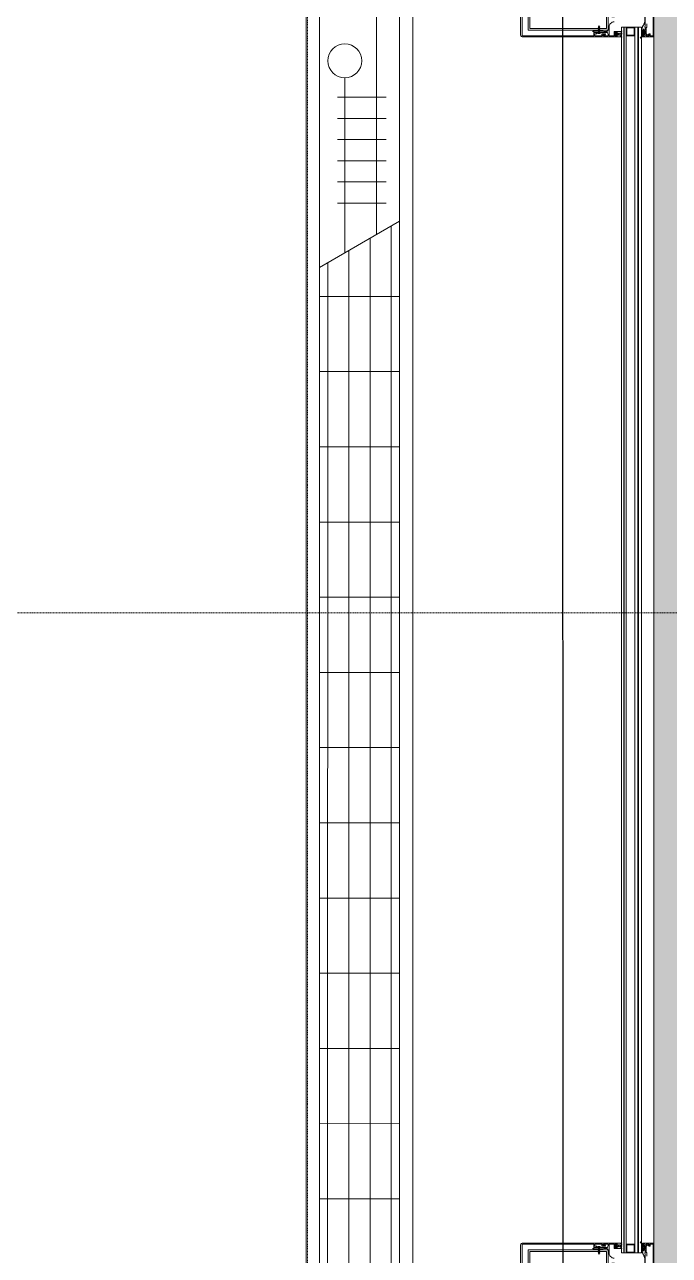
# Model space of a CAD drawing. Extents: x -1439 to 23780, y -1362 to 4476.
# Drawn here: x 4669.4 to 4790.4, y 1551 to 1782 of the extents above; entities that cross this region are included whole.
import ezdxf

# ---------------------------------------------------------------- set-up
doc = ezdxf.new("R2010")
doc.units = 0
doc.header["$MEASUREMENT"] = 0
doc.linetypes.add('Audi$0$DASHDOT2', pattern=[0.5, 0.25, -0.125, 0, -0.125])
doc.layers.get('0').update_dxf_attribs({"color": 9, "lineweight": 9})
for name, color, linetype, lineweight in [('Audi$0$06D', 8, 'Continuous', 9), ('Audi$0$09', 8, 'Continuous', 9), ('Audi$0$10', 8, 'Continuous', 9), ('Audi$0$15', 8, 'Continuous', 9), ('Audi$0$21', 8, 'Continuous', 9), ('Audi$0$24', 8, 'Audi$0$DASHDOT2', 9), ('Audi$0$32', 8, 'Continuous', 9), ('E-KABLO', 7, 'Continuous', 30)]:
    doc.layers.add(name, color=color, linetype=linetype, lineweight=lineweight)

# ---------------------------------------------------------------- blocks, each defined once
blk = doc.blocks.new('Audi$0$p-konvektor_audi')
for p, q in [((250, 89.48), (0, 89.47)), ((250, 89.47), (0, 89.48)), ((16.61, 71.95), (16.6, 86.99)), ((30.73, 71.95), (30.72, 86.99)), ((44.85, 71.95), (44.84, 86.99)), ((58.96, 71.95), (58.96, 86.99)), ((73.08, 71.95), (73.08, 86.99)), ((87.2, 71.95), (87.2, 86.99)), ((101.32, 71.95), (101.32, 86.99)), ((115.44, 71.95), (115.44, 86.99)), ((129.56, 71.95), (129.56, 86.99)), ((143.68, 71.95), (143.68, 86.98)), ((157.8, 71.95), (157.8, 86.98)), ((171.92, 71.94), (171.92, 86.98)), ((186.04, 71.94), (186.04, 86.98)), ((191.48, 71.95), (200.19, 86.99)), ((199.29, 85.44), (2.49, 85.42)), ((203.55, 84.5), (203.55, 75.36)), ((207.52, 84.5), (207.52, 75.36)), ((211.5, 84.5), (211.5, 75.36)), ((215.48, 84.5), (215.48, 75.36)), ((219.45, 84.5), (219.45, 75.36)), ((223.43, 84.5), (223.43, 75.36)), ((196.99, 81.46), (2.49, 81.45)), ((242.21, 82.69), (197.7, 82.69)), ((194.68, 77.48), (2.49, 77.47)), ((227.1, 76.72), (194.25, 76.73)), ((192.38, 73.51), (2.49, 73.49)), ((0, 69.47), (250, 69.47))]:
    blk.add_line(p, q)
for points in [[(250, 89.47), (0, 89.47), (0, 69.47), (250, 69.47)], [(247.51, 86.99), (247.51, 71.95), (2.49, 71.95), (2.49, 86.99)]]:
    blk.add_lwpolyline(points, close=True)
blk.add_circle((230.28, 76.72), 3.18)
blk = doc.blocks.new('*U551')
at = {"layer": 'Audi$0$10'}
h = blk.add_hatch(dxfattribs=at)
h.set_pattern_fill('LINE', color=256, scale=0.666667, angle=585, style=0)
h.set_pattern_definition([(135, (54.08257, -143.59187), (0.058925565, 0.058925565), [])])
edge = h.paths.add_edge_path()
edge.add_arc((-3.72, -23.02), 0.625, 382.6612, 422.8, ccw=False)
edge.add_arc((-3, -22.7), 0.162, 207.04, 269.8973)
edge.add_line((-3, -22.86), (-2.92, -22.86))
edge.add_line((-2.92, -22.86), (-2.91, -22.86))
edge.add_line((-2.91, -22.86), (-2.9, -22.86))
edge.add_line((-2.9, -22.86), (-2.89, -22.86))
edge.add_line((-2.89, -22.86), (-2.89, -22.86))
edge.add_line((-2.89, -22.86), (-2.88, -22.85))
edge.add_line((-2.88, -22.85), (-2.87, -22.85))
edge.add_line((-2.87, -22.85), (-2.87, -22.84))
edge.add_line((-2.87, -22.84), (-2.86, -22.84))
edge.add_line((-2.86, -22.84), (-2.86, -22.83))
edge.add_line((-2.86, -22.83), (-2.86, -22.81))
edge.add_line((-2.86, -22.81), (-2.86, -22.74))
edge.add_line((-2.86, -22.74), (-2.86, -22.73))
edge.add_line((-2.86, -22.73), (-2.86, -22.73))
edge.add_line((-2.86, -22.73), (-2.86, -22.73))
edge.add_line((-2.86, -22.73), (-2.86, -22.73))
edge.add_line((-2.86, -22.73), (-2.85, -22.72))
edge.add_line((-2.85, -22.72), (-2.85, -22.72))
edge.add_line((-2.85, -22.72), (-2.85, -22.72))
edge.add_line((-2.85, -22.72), (-2.84, -22.72))
edge.add_line((-2.84, -22.72), (-2.84, -22.72))
edge.add_line((-2.84, -22.72), (-2.76, -22.72))
edge.add_line((-2.76, -22.72), (-2.76, -22.72))
edge.add_line((-2.76, -22.72), (-2.75, -22.72))
edge.add_line((-2.75, -22.72), (-2.75, -22.72))
edge.add_line((-2.75, -22.72), (-2.75, -22.72))
edge.add_line((-2.75, -22.72), (-2.74, -22.72))
edge.add_line((-2.74, -22.72), (-2.74, -22.73))
edge.add_line((-2.74, -22.73), (-2.74, -22.73))
edge.add_line((-2.74, -22.73), (-2.74, -22.73))
edge.add_line((-2.74, -22.73), (-2.74, -22.74))
edge.add_line((-2.74, -22.74), (-2.74, -22.81))
edge.add_line((-2.74, -22.81), (-2.74, -22.82))
edge.add_line((-2.74, -22.82), (-2.74, -22.83))
edge.add_line((-2.74, -22.83), (-2.73, -22.84))
edge.add_line((-2.73, -22.84), (-2.73, -22.84))
edge.add_line((-2.73, -22.84), (-2.72, -22.85))
edge.add_line((-2.72, -22.85), (-2.72, -22.85))
edge.add_line((-2.72, -22.85), (-2.71, -22.86))
edge.add_line((-2.71, -22.86), (-2.7, -22.86))
edge.add_line((-2.7, -22.86), (-2.69, -22.86))
edge.add_line((-2.69, -22.86), (-2.68, -22.86))
edge.add_line((-2.68, -22.86), (-2.67, -22.86))
edge.add_line((-2.67, -22.86), (-2.67, -22.86))
edge.add_line((-2.67, -22.86), (-2.66, -22.85))
edge.add_line((-2.66, -22.85), (-2.65, -22.85))
edge.add_line((-2.65, -22.85), (-2.65, -22.84))
edge.add_line((-2.65, -22.84), (-2.64, -22.84))
edge.add_line((-2.64, -22.84), (-2.64, -22.83))
edge.add_line((-2.64, -22.83), (-2.64, -22.81))
edge.add_line((-2.64, -22.81), (-2.64, -22.74))
edge.add_line((-2.64, -22.74), (-2.64, -22.73))
edge.add_line((-2.64, -22.73), (-2.64, -22.73))
edge.add_line((-2.64, -22.73), (-2.64, -22.73))
edge.add_line((-2.64, -22.73), (-2.64, -22.73))
edge.add_line((-2.64, -22.73), (-2.63, -22.72))
edge.add_line((-2.63, -22.72), (-2.63, -22.72))
edge.add_line((-2.63, -22.72), (-2.63, -22.72))
edge.add_line((-2.63, -22.72), (-2.62, -22.72))
edge.add_line((-2.62, -22.72), (-2.62, -22.72))
edge.add_line((-2.62, -22.72), (-2.54, -22.72))
edge.add_line((-2.54, -22.72), (-2.54, -22.72))
edge.add_line((-2.54, -22.72), (-2.53, -22.72))
edge.add_line((-2.53, -22.72), (-2.53, -22.72))
edge.add_line((-2.53, -22.72), (-2.53, -22.72))
edge.add_line((-2.53, -22.72), (-2.52, -22.72))
edge.add_line((-2.52, -22.72), (-2.52, -22.73))
edge.add_line((-2.52, -22.73), (-2.52, -22.73))
edge.add_line((-2.52, -22.73), (-2.52, -22.73))
edge.add_line((-2.52, -22.73), (-2.52, -22.74))
edge.add_line((-2.52, -22.74), (-2.52, -22.81))
edge.add_line((-2.52, -22.81), (-2.52, -22.82))
edge.add_line((-2.52, -22.82), (-2.52, -22.83))
edge.add_line((-2.52, -22.83), (-2.51, -22.84))
edge.add_line((-2.51, -22.84), (-2.51, -22.84))
edge.add_line((-2.51, -22.84), (-2.5, -22.85))
edge.add_line((-2.5, -22.85), (-2.5, -22.85))
edge.add_line((-2.5, -22.85), (-2.49, -22.86))
edge.add_line((-2.49, -22.86), (-2.48, -22.86))
edge.add_line((-2.48, -22.86), (-2.47, -22.86))
edge.add_line((-2.47, -22.86), (-2.46, -22.86))
edge.add_line((-2.46, -22.86), (-2.45, -22.86))
edge.add_line((-2.45, -22.86), (-2.45, -22.86))
edge.add_line((-2.45, -22.86), (-2.44, -22.85))
edge.add_line((-2.44, -22.85), (-2.43, -22.85))
edge.add_line((-2.43, -22.85), (-2.43, -22.84))
edge.add_line((-2.43, -22.84), (-2.42, -22.84))
edge.add_line((-2.42, -22.84), (-2.42, -22.83))
edge.add_line((-2.42, -22.83), (-2.42, -22.81))
edge.add_line((-2.42, -22.81), (-2.42, -22.74))
edge.add_line((-2.42, -22.74), (-2.42, -22.73))
edge.add_line((-2.42, -22.73), (-2.42, -22.73))
edge.add_line((-2.42, -22.73), (-2.42, -22.73))
edge.add_line((-2.42, -22.73), (-2.42, -22.73))
edge.add_line((-2.42, -22.73), (-2.41, -22.72))
edge.add_line((-2.41, -22.72), (-2.41, -22.72))
edge.add_line((-2.41, -22.72), (-2.41, -22.72))
edge.add_line((-2.41, -22.72), (-2.4, -22.72))
edge.add_line((-2.4, -22.72), (-2.4, -22.72))
edge.add_line((-2.4, -22.72), (-2.32, -22.72))
edge.add_line((-2.32, -22.72), (-2.32, -22.72))
edge.add_line((-2.32, -22.72), (-2.31, -22.72))
edge.add_line((-2.31, -22.72), (-2.31, -22.72))
edge.add_line((-2.31, -22.72), (-2.31, -22.72))
edge.add_line((-2.31, -22.72), (-2.3, -22.72))
edge.add_line((-2.3, -22.72), (-2.3, -22.73))
edge.add_line((-2.3, -22.73), (-2.3, -22.73))
edge.add_line((-2.3, -22.73), (-2.3, -22.73))
edge.add_line((-2.3, -22.73), (-2.3, -22.74))
edge.add_line((-2.3, -22.74), (-2.3, -22.81))
edge.add_line((-2.3, -22.81), (-2.3, -22.82))
edge.add_line((-2.3, -22.82), (-2.3, -22.83))
edge.add_line((-2.3, -22.83), (-2.29, -22.84))
edge.add_line((-2.29, -22.84), (-2.29, -22.84))
edge.add_line((-2.29, -22.84), (-2.28, -22.85))
edge.add_line((-2.28, -22.85), (-2.28, -22.85))
edge.add_line((-2.28, -22.85), (-2.27, -22.86))
edge.add_line((-2.27, -22.86), (-2.26, -22.86))
edge.add_line((-2.26, -22.86), (-2.25, -22.86))
edge.add_line((-2.25, -22.86), (-2.24, -22.86))
edge.add_line((-2.24, -22.86), (-2.23, -22.86))
edge.add_line((-2.23, -22.86), (-2.23, -22.86))
edge.add_line((-2.23, -22.86), (-2.22, -22.85))
edge.add_line((-2.22, -22.85), (-2.21, -22.85))
edge.add_line((-2.21, -22.85), (-2.21, -22.84))
edge.add_line((-2.21, -22.84), (-2.2, -22.84))
edge.add_line((-2.2, -22.84), (-2.2, -22.83))
edge.add_line((-2.2, -22.83), (-2.2, -22.81))
edge.add_line((-2.2, -22.81), (-2.2, -22.74))
edge.add_line((-2.2, -22.74), (-2.2, -22.73))
edge.add_line((-2.2, -22.73), (-2.2, -22.73))
edge.add_line((-2.2, -22.73), (-2.2, -22.73))
edge.add_line((-2.2, -22.73), (-2.2, -22.73))
edge.add_line((-2.2, -22.73), (-2.19, -22.72))
edge.add_line((-2.19, -22.72), (-2.19, -22.72))
edge.add_line((-2.19, -22.72), (-2.19, -22.72))
edge.add_line((-2.19, -22.72), (-2.18, -22.72))
edge.add_line((-2.18, -22.72), (-2.18, -22.72))
edge.add_line((-2.18, -22.72), (-2.1, -22.72))
edge.add_line((-2.1, -22.72), (-2.1, -22.72))
edge.add_line((-2.1, -22.72), (-2.09, -22.72))
edge.add_line((-2.09, -22.72), (-2.09, -22.72))
edge.add_line((-2.09, -22.72), (-2.09, -22.72))
edge.add_line((-2.09, -22.72), (-2.08, -22.72))
edge.add_line((-2.08, -22.72), (-2.08, -22.73))
edge.add_line((-2.08, -22.73), (-2.08, -22.73))
edge.add_line((-2.08, -22.73), (-2.08, -22.73))
edge.add_line((-2.08, -22.73), (-2.08, -22.74))
edge.add_line((-2.08, -22.74), (-2.08, -22.99))
edge.add_arc((-2.11, -22.99), 0.03, 270, 360, ccw=False)
edge.add_line((-2.11, -23.02), (-2.29, -23.02))
edge.add_line((-2.29, -23.02), (-2.29, -23.19))
edge.add_line((-2.29, -23.19), (-2.22, -23.21))
edge.add_arc((-2.23, -23.26), 0.05, 327.9606, 435.4015, ccw=False)
edge.add_arc((-2.27, -23.23), 0.1, 296.3878, 327.9606, ccw=False)
edge.add_arc((-2.52, -22.73), 0.663, 243.6122, 296.3878, ccw=False)
edge.add_arc((-2.77, -23.23), 0.1, 212.0394, 243.6122, ccw=False)
edge.add_arc((-2.82, -23.26), 0.05, 104.5985, 212.0394, ccw=False)
edge.add_line((-2.83, -23.21), (-2.75, -23.19))
edge.add_line((-2.75, -23.19), (-2.75, -23.02))
edge.add_line((-2.75, -23.02), (-3.17, -23.02))
edge.add_arc((-3.17, -22.97), 0.05, 193.1598, 270, ccw=False)
edge.add_arc((-3.97, -23.12), 0.763, 370.8798, 411.3382)
edge.add_arc((-3.45, -22.51), 0.0486, 74.5683, 206.9707, ccw=False)
edge = h.paths.add_edge_path(flags=16)
edge.add_arc((-2.62, -23.22), 0.03, 180, 259.176, ccw=False)
edge.add_line((-2.65, -23.22), (-2.65, -23.05))
edge.add_arc((-2.62, -23.05), 0.03, 90, 180, ccw=False)
edge.add_line((-2.62, -23.02), (-2.42, -23.02))
edge.add_arc((-2.42, -23.05), 0.03, 360, 450, ccw=False)
edge.add_line((-2.39, -23.05), (-2.39, -23.22))
edge.add_arc((-2.42, -23.22), 0.03, 280.824, 360, ccw=False)
edge.add_arc((-2.52, -22.69), 0.562, 259.176, 280.824, ccw=False)
h = blk.add_hatch(dxfattribs=at)
h.set_pattern_fill('LINE', color=256, scale=0.666667, angle=585, style=0)
h.set_pattern_definition([(45, (-54.08257, -143.59187), (-0.058925565, 0.058925565), [])])
edge = h.paths.add_edge_path()
edge.add_arc((3.72, -23.02), 0.625, 117.2, 157.3388)
edge.add_arc((3, -22.7), 0.162, 270.1027, 332.96, ccw=False)
edge.add_line((3, -22.86), (2.92, -22.86))
edge.add_line((2.92, -22.86), (2.91, -22.86))
edge.add_line((2.91, -22.86), (2.9, -22.86))
edge.add_line((2.9, -22.86), (2.89, -22.86))
edge.add_line((2.89, -22.86), (2.89, -22.86))
edge.add_line((2.89, -22.86), (2.88, -22.85))
edge.add_line((2.88, -22.85), (2.87, -22.85))
edge.add_line((2.87, -22.85), (2.87, -22.84))
edge.add_line((2.87, -22.84), (2.86, -22.84))
edge.add_line((2.86, -22.84), (2.86, -22.83))
edge.add_line((2.86, -22.83), (2.86, -22.81))
edge.add_line((2.86, -22.81), (2.86, -22.74))
edge.add_line((2.86, -22.74), (2.86, -22.73))
edge.add_line((2.86, -22.73), (2.86, -22.73))
edge.add_line((2.86, -22.73), (2.86, -22.73))
edge.add_line((2.86, -22.73), (2.86, -22.73))
edge.add_line((2.86, -22.73), (2.85, -22.72))
edge.add_line((2.85, -22.72), (2.85, -22.72))
edge.add_line((2.85, -22.72), (2.85, -22.72))
edge.add_line((2.85, -22.72), (2.84, -22.72))
edge.add_line((2.84, -22.72), (2.84, -22.72))
edge.add_line((2.84, -22.72), (2.76, -22.72))
edge.add_line((2.76, -22.72), (2.76, -22.72))
edge.add_line((2.76, -22.72), (2.75, -22.72))
edge.add_line((2.75, -22.72), (2.75, -22.72))
edge.add_line((2.75, -22.72), (2.75, -22.72))
edge.add_line((2.75, -22.72), (2.74, -22.72))
edge.add_line((2.74, -22.72), (2.74, -22.73))
edge.add_line((2.74, -22.73), (2.74, -22.73))
edge.add_line((2.74, -22.73), (2.74, -22.73))
edge.add_line((2.74, -22.73), (2.74, -22.74))
edge.add_line((2.74, -22.74), (2.74, -22.81))
edge.add_line((2.74, -22.81), (2.74, -22.82))
edge.add_line((2.74, -22.82), (2.74, -22.83))
edge.add_line((2.74, -22.83), (2.73, -22.84))
edge.add_line((2.73, -22.84), (2.73, -22.84))
edge.add_line((2.73, -22.84), (2.72, -22.85))
edge.add_line((2.72, -22.85), (2.72, -22.85))
edge.add_line((2.72, -22.85), (2.71, -22.86))
edge.add_line((2.71, -22.86), (2.7, -22.86))
edge.add_line((2.7, -22.86), (2.69, -22.86))
edge.add_line((2.69, -22.86), (2.68, -22.86))
edge.add_line((2.68, -22.86), (2.67, -22.86))
edge.add_line((2.67, -22.86), (2.67, -22.86))
edge.add_line((2.67, -22.86), (2.66, -22.85))
edge.add_line((2.66, -22.85), (2.65, -22.85))
edge.add_line((2.65, -22.85), (2.65, -22.84))
edge.add_line((2.65, -22.84), (2.64, -22.84))
edge.add_line((2.64, -22.84), (2.64, -22.83))
edge.add_line((2.64, -22.83), (2.64, -22.81))
edge.add_line((2.64, -22.81), (2.64, -22.74))
edge.add_line((2.64, -22.74), (2.64, -22.73))
edge.add_line((2.64, -22.73), (2.64, -22.73))
edge.add_line((2.64, -22.73), (2.64, -22.73))
edge.add_line((2.64, -22.73), (2.64, -22.73))
edge.add_line((2.64, -22.73), (2.63, -22.72))
edge.add_line((2.63, -22.72), (2.63, -22.72))
edge.add_line((2.63, -22.72), (2.63, -22.72))
edge.add_line((2.63, -22.72), (2.62, -22.72))
edge.add_line((2.62, -22.72), (2.62, -22.72))
edge.add_line((2.62, -22.72), (2.54, -22.72))
edge.add_line((2.54, -22.72), (2.54, -22.72))
edge.add_line((2.54, -22.72), (2.53, -22.72))
edge.add_line((2.53, -22.72), (2.53, -22.72))
edge.add_line((2.53, -22.72), (2.53, -22.72))
edge.add_line((2.53, -22.72), (2.52, -22.72))
edge.add_line((2.52, -22.72), (2.52, -22.73))
edge.add_line((2.52, -22.73), (2.52, -22.73))
edge.add_line((2.52, -22.73), (2.52, -22.73))
edge.add_line((2.52, -22.73), (2.52, -22.74))
edge.add_line((2.52, -22.74), (2.52, -22.81))
edge.add_line((2.52, -22.81), (2.52, -22.82))
edge.add_line((2.52, -22.82), (2.52, -22.83))
edge.add_line((2.52, -22.83), (2.51, -22.84))
edge.add_line((2.51, -22.84), (2.51, -22.84))
edge.add_line((2.51, -22.84), (2.5, -22.85))
edge.add_line((2.5, -22.85), (2.5, -22.85))
edge.add_line((2.5, -22.85), (2.49, -22.86))
edge.add_line((2.49, -22.86), (2.48, -22.86))
edge.add_line((2.48, -22.86), (2.47, -22.86))
edge.add_line((2.47, -22.86), (2.46, -22.86))
edge.add_line((2.46, -22.86), (2.45, -22.86))
edge.add_line((2.45, -22.86), (2.45, -22.86))
edge.add_line((2.45, -22.86), (2.44, -22.85))
edge.add_line((2.44, -22.85), (2.43, -22.85))
edge.add_line((2.43, -22.85), (2.43, -22.84))
edge.add_line((2.43, -22.84), (2.42, -22.84))
edge.add_line((2.42, -22.84), (2.42, -22.83))
edge.add_line((2.42, -22.83), (2.42, -22.81))
edge.add_line((2.42, -22.81), (2.42, -22.74))
edge.add_line((2.42, -22.74), (2.42, -22.73))
edge.add_line((2.42, -22.73), (2.42, -22.73))
edge.add_line((2.42, -22.73), (2.42, -22.73))
edge.add_line((2.42, -22.73), (2.42, -22.73))
edge.add_line((2.42, -22.73), (2.41, -22.72))
edge.add_line((2.41, -22.72), (2.41, -22.72))
edge.add_line((2.41, -22.72), (2.41, -22.72))
edge.add_line((2.41, -22.72), (2.4, -22.72))
edge.add_line((2.4, -22.72), (2.4, -22.72))
edge.add_line((2.4, -22.72), (2.32, -22.72))
edge.add_line((2.32, -22.72), (2.32, -22.72))
edge.add_line((2.32, -22.72), (2.31, -22.72))
edge.add_line((2.31, -22.72), (2.31, -22.72))
edge.add_line((2.31, -22.72), (2.31, -22.72))
edge.add_line((2.31, -22.72), (2.3, -22.72))
edge.add_line((2.3, -22.72), (2.3, -22.73))
edge.add_line((2.3, -22.73), (2.3, -22.73))
edge.add_line((2.3, -22.73), (2.3, -22.73))
edge.add_line((2.3, -22.73), (2.3, -22.74))
edge.add_line((2.3, -22.74), (2.3, -22.81))
edge.add_line((2.3, -22.81), (2.3, -22.82))
edge.add_line((2.3, -22.82), (2.3, -22.83))
edge.add_line((2.3, -22.83), (2.29, -22.84))
edge.add_line((2.29, -22.84), (2.29, -22.84))
edge.add_line((2.29, -22.84), (2.28, -22.85))
edge.add_line((2.28, -22.85), (2.28, -22.85))
edge.add_line((2.28, -22.85), (2.27, -22.86))
edge.add_line((2.27, -22.86), (2.26, -22.86))
edge.add_line((2.26, -22.86), (2.25, -22.86))
edge.add_line((2.25, -22.86), (2.24, -22.86))
edge.add_line((2.24, -22.86), (2.23, -22.86))
edge.add_line((2.23, -22.86), (2.23, -22.86))
edge.add_line((2.23, -22.86), (2.22, -22.85))
edge.add_line((2.22, -22.85), (2.21, -22.85))
edge.add_line((2.21, -22.85), (2.21, -22.84))
edge.add_line((2.21, -22.84), (2.2, -22.84))
edge.add_line((2.2, -22.84), (2.2, -22.83))
edge.add_line((2.2, -22.83), (2.2, -22.81))
edge.add_line((2.2, -22.81), (2.2, -22.74))
edge.add_line((2.2, -22.74), (2.2, -22.73))
edge.add_line((2.2, -22.73), (2.2, -22.73))
edge.add_line((2.2, -22.73), (2.2, -22.73))
edge.add_line((2.2, -22.73), (2.2, -22.73))
edge.add_line((2.2, -22.73), (2.19, -22.72))
edge.add_line((2.19, -22.72), (2.19, -22.72))
edge.add_line((2.19, -22.72), (2.19, -22.72))
edge.add_line((2.19, -22.72), (2.18, -22.72))
edge.add_line((2.18, -22.72), (2.18, -22.72))
edge.add_line((2.18, -22.72), (2.1, -22.72))
edge.add_line((2.1, -22.72), (2.1, -22.72))
edge.add_line((2.1, -22.72), (2.09, -22.72))
edge.add_line((2.09, -22.72), (2.09, -22.72))
edge.add_line((2.09, -22.72), (2.09, -22.72))
edge.add_line((2.09, -22.72), (2.08, -22.72))
edge.add_line((2.08, -22.72), (2.08, -22.73))
edge.add_line((2.08, -22.73), (2.08, -22.73))
edge.add_line((2.08, -22.73), (2.08, -22.73))
edge.add_line((2.08, -22.73), (2.08, -22.74))
edge.add_line((2.08, -22.74), (2.08, -22.99))
edge.add_arc((2.11, -22.99), 0.03, 180, 270)
edge.add_line((2.11, -23.02), (2.29, -23.02))
edge.add_line((2.29, -23.02), (2.29, -23.19))
edge.add_line((2.29, -23.19), (2.22, -23.21))
edge.add_arc((2.23, -23.26), 0.05, 104.5985, 212.0394)
edge.add_arc((2.27, -23.23), 0.1, 212.0394, 243.6122)
edge.add_arc((2.52, -22.73), 0.662, 243.6122, 296.3878)
edge.add_arc((2.77, -23.23), 0.1, 296.3878, 327.9606)
edge.add_arc((2.82, -23.26), 0.05, 327.9606, 435.4015)
edge.add_line((2.83, -23.21), (2.75, -23.19))
edge.add_line((2.75, -23.19), (2.75, -23.02))
edge.add_line((2.75, -23.02), (3.17, -23.02))
edge.add_arc((3.17, -22.97), 0.05, 270, 346.8402)
edge.add_arc((3.97, -23.12), 0.763, 128.6618, 169.1202, ccw=False)
edge.add_arc((3.45, -22.51), 0.0486, 333.0293, 465.4317)
edge = h.paths.add_edge_path(flags=16)
edge.add_arc((2.62, -23.22), 0.03, 280.824, 360)
edge.add_line((2.65, -23.22), (2.65, -23.05))
edge.add_arc((2.62, -23.05), 0.03, 360, 450)
edge.add_line((2.62, -23.02), (2.42, -23.02))
edge.add_arc((2.42, -23.05), 0.03, 90, 180)
edge.add_line((2.39, -23.05), (2.39, -23.22))
edge.add_arc((2.42, -23.22), 0.03, 180, 259.176)
edge.add_arc((2.52, -22.69), 0.562, 259.176, 280.824)
for p, q in [((-2.56, -14.43), (-2.45, -14.43)), ((-2.56, -14.98), (-2.45, -14.98)), ((-2.45, -14.98), (-2.45, -14.43)), ((-2.4, -14.85), (-2.45, -14.56)), ((-2.44, -14.56), (-2.45, -14.56)), ((-2.45, -14.69), (-2.42, -14.82)), ((-2.42, -14.82), (-2.45, -14.82)), ((-2.44, -14.56), (-2.39, -14.85)), ((-2.42, -14.59), (-2.44, -14.56)), ((-2.37, -14.59), (-2.42, -14.59)), ((-2.37, -14.82), (-2.42, -14.59)), ((-2.42, -14.82), (-2.4, -14.85)), ((-2.42, -14.82), (-2.4, -14.85)), ((-2.4, -14.85), (-2.39, -14.85)), ((-2.39, -14.85), (-2.37, -14.82)), ((-2.35, -14.56), (-2.37, -14.59)), ((-2.37, -14.59), (-2.33, -14.82)), ((-2.33, -14.82), (-2.37, -14.82)), ((-2.33, -14.59), (-2.35, -14.56)), ((-2.35, -14.56), (-2.35, -14.56)), ((-2.31, -14.85), (-2.35, -14.56)), ((-2.35, -14.56), (-2.3, -14.85)), ((-2.28, -14.59), (-2.33, -14.59)), ((-2.28, -14.82), (-2.33, -14.59)), ((-2.33, -14.82), (-2.31, -14.85)), ((-2.33, -14.82), (-2.31, -14.85)), ((-2.31, -14.85), (-2.3, -14.85)), ((-2.3, -14.85), (-2.28, -14.82)), ((-2.26, -14.56), (-2.28, -14.59)), ((-2.28, -14.59), (-2.23, -14.82)), ((-2.28, -14.82), (-2.23, -14.82)), ((-2.25, -14.56), (-2.26, -14.56)), ((-2.21, -14.85), (-2.26, -14.56)), ((-2.23, -14.59), (-2.25, -14.56)), ((-2.25, -14.56), (-2.2, -14.85)), ((-2.18, -14.82), (-2.23, -14.59)), ((-2.18, -14.59), (-2.23, -14.59)), ((-2.23, -14.82), (-2.21, -14.85)), ((-2.23, -14.82), (-2.21, -14.85)), ((-2.04, -14.82), (-2.23, -14.82)), ((-2.21, -14.85), (-2.2, -14.85)), ((-2.2, -14.85), (-2.18, -14.82)), ((-2.16, -14.56), (-2.18, -14.59)), ((-2.18, -14.59), (-1.99, -14.59)), ((-2.18, -14.59), (-2.13, -14.82)), ((-2.18, -14.82), (-2.13, -14.82)), ((-2.18, -14.82), (-2.13, -14.82)), ((-2.15, -14.56), (-2.16, -14.56)), ((-2.11, -14.85), (-2.16, -14.56)), ((-2.13, -14.59), (-2.15, -14.56)), ((-2.15, -14.56), (-2.11, -14.85)), ((-2.09, -14.82), (-2.13, -14.59)), ((-2.09, -14.59), (-2.13, -14.59)), ((-2.13, -14.82), (-2.11, -14.85)), ((-2.13, -14.82), (-2.11, -14.85)), ((-2.11, -14.85), (-2.09, -14.82)), ((-2.11, -14.85), (-2.11, -14.85)), ((-2.07, -14.56), (-2.09, -14.59)), ((-2.09, -14.59), (-2.04, -14.82)), ((-2.09, -14.82), (-2.04, -14.82)), ((-2.09, -14.82), (-2.04, -14.82)), ((-2.06, -14.56), (-2.07, -14.56)), ((-2.02, -14.85), (-2.07, -14.56)), ((-2.04, -14.59), (-2.06, -14.56)), ((-2.06, -14.56), (-2.01, -14.85)), ((-1.99, -14.82), (-2.04, -14.59)), ((-2.04, -14.82), (-2.02, -14.85)), ((-2.04, -14.82), (-2.02, -14.85)), ((-2.02, -14.85), (-2.01, -14.85)), ((-2.01, -14.85), (-1.99, -14.82)), ((-1.97, -14.56), (-1.99, -14.59)), ((-1.99, -14.59), (-1.94, -14.82)), ((-1.99, -14.82), (-1.94, -14.82)), ((-1.99, -14.82), (-1.94, -14.82)), ((-1.97, -14.56), (-1.96, -14.56)), ((-1.92, -14.85), (-1.97, -14.56)), ((-1.94, -14.59), (-1.96, -14.56)), ((-1.96, -14.56), (-1.91, -14.85)), ((-1.89, -14.59), (-1.94, -14.59)), ((-1.89, -14.82), (-1.94, -14.59)), ((-1.94, -14.82), (-1.92, -14.85)), ((-1.94, -14.82), (-1.92, -14.85)), ((-1.92, -14.85), (-1.91, -14.85)), ((-1.91, -14.85), (-1.89, -14.82)), ((-1.87, -14.56), (-1.89, -14.59)), ((-1.89, -14.59), (-1.84, -14.82)), ((-1.89, -14.82), (-1.84, -14.82)), ((-1.82, -14.85), (-1.87, -14.56)), ((-1.86, -14.56), (-1.87, -14.56)), ((-1.86, -14.56), (-1.82, -14.85)), ((-1.84, -14.59), (-1.86, -14.56)), ((-1.8, -14.82), (-1.84, -14.59)), ((-1.8, -14.59), (-1.84, -14.59)), ((-1.84, -14.82), (-1.82, -14.85)), ((-1.84, -14.82), (-1.82, -14.85)), ((-1.82, -14.85), (-1.8, -14.82)), ((-1.82, -14.85), (-1.82, -14.85)), ((-1.78, -14.56), (-1.8, -14.59)), ((-1.8, -14.59), (-1.75, -14.82)), ((-1.75, -14.82), (-1.8, -14.82)), ((-1.78, -14.56), (-1.77, -14.56)), ((-1.73, -14.85), (-1.78, -14.56)), ((-1.75, -14.59), (-1.77, -14.56)), ((-1.77, -14.56), (-1.72, -14.85)), ((-1.75, -14.59), (-1.7, -14.59)), ((-1.7, -14.82), (-1.75, -14.59)), ((-1.75, -14.82), (-1.73, -14.85)), ((-1.75, -14.82), (-1.73, -14.85)), ((-1.73, -14.85), (-1.72, -14.85)), ((-1.72, -14.85), (-1.7, -14.82)), ((-1.68, -14.56), (-1.7, -14.59)), ((-1.7, -14.59), (-1.65, -14.82)), ((-1.7, -14.82), (-1.65, -14.82)), ((-1.63, -14.85), (-1.68, -14.56)), ((-1.68, -14.56), (-1.67, -14.56)), ((-1.67, -14.56), (-1.62, -14.85)), ((-1.65, -14.59), (-1.67, -14.56)), ((-1.6, -14.82), (-1.65, -14.59)), ((-1.6, -14.59), (-1.65, -14.59)), ((-1.65, -14.82), (-1.63, -14.85)), ((-1.65, -14.82), (-1.63, -14.85)), ((-1.63, -14.85), (-1.62, -14.85)), ((-1.62, -14.85), (-1.6, -14.82)), ((-1.58, -14.56), (-1.6, -14.59)), ((-1.6, -14.59), (-1.55, -14.82)), ((-1.6, -14.82), (-1.55, -14.82)), ((-1.53, -14.85), (-1.58, -14.56)), ((-1.58, -14.56), (-1.57, -14.56)), ((-1.57, -14.56), (-1.53, -14.85)), ((-1.55, -14.59), (-1.57, -14.56)), ((-1.51, -14.82), (-1.55, -14.59)), ((-1.51, -14.59), (-1.55, -14.59)), ((-1.55, -14.82), (-1.53, -14.85)), ((-1.55, -14.82), (-1.53, -14.85)), ((-1.53, -14.85), (-1.51, -14.82)), ((-1.53, -14.85), (-1.53, -14.85)), ((-1.49, -14.56), (-1.51, -14.59)), ((-1.51, -14.82), (-1.46, -14.82)), ((-1.44, -14.85), (-1.49, -14.56)), ((-1.48, -14.56), (-1.49, -14.56)), ((-1.48, -14.56), (-1.43, -14.85)), ((-1.46, -14.59), (-1.48, -14.56)), ((-1.41, -14.82), (-1.46, -14.59)), ((-1.44, -14.59), (-1.46, -14.59)), ((-1.46, -14.82), (-1.44, -14.85)), ((-1.4, -14.61), (-1.44, -14.59)), ((-1.44, -14.85), (-1.43, -14.85)), ((-1.43, -14.85), (-1.41, -14.82)), ((-1.41, -14.81), (-1.18, -14.72)), ((-1.41, -14.82), (-1.41, -14.81)), ((-1.39, -14.59), (-1.4, -14.61)), ((-1.4, -14.61), (-1.31, -14.77)), ((-1.37, -14.66), (-1.39, -14.59)), ((-1.38, -14.59), (-1.39, -14.59)), ((-1.36, -14.62), (-1.38, -14.59)), ((-1.38, -14.59), (-1.36, -14.68)), ((-1.36, -14.68), (-1.37, -14.66)), ((-1.31, -14.77), (-1.36, -14.62)), ((-1.18, -14.7), (-1.36, -14.62)), ((-1.17, -14.71), (-1.18, -14.7)), ((-1.18, -14.72), (-1.17, -14.71)), ((1.17, -14.71), (1.18, -14.7)), ((1.18, -14.72), (1.17, -14.71)), ((1.18, -14.7), (1.36, -14.62)), ((1.41, -14.81), (1.18, -14.72)), ((1.4, -14.61), (1.31, -14.77)), ((1.31, -14.77), (1.36, -14.62)), ((1.36, -14.62), (1.38, -14.59)), ((1.38, -14.59), (1.36, -14.68)), ((1.36, -14.68), (1.37, -14.66)), ((1.37, -14.66), (1.39, -14.59)), ((1.38, -14.59), (1.39, -14.59)), ((1.39, -14.59), (1.4, -14.61)), ((1.4, -14.61), (1.44, -14.59)), ((1.41, -14.82), (1.46, -14.59)), ((1.41, -14.82), (1.41, -14.81)), ((1.43, -14.85), (1.41, -14.82)), ((1.48, -14.56), (1.43, -14.85)), ((1.44, -14.85), (1.43, -14.85)), ((1.44, -14.85), (1.49, -14.56)), ((1.44, -14.59), (1.46, -14.59)), ((1.46, -14.82), (1.44, -14.85)), ((1.46, -14.59), (1.48, -14.56)), ((1.51, -14.82), (1.46, -14.82)), ((1.48, -14.56), (1.49, -14.56)), ((1.49, -14.56), (1.51, -14.59)), ((1.51, -14.82), (1.55, -14.59)), ((1.51, -14.59), (1.55, -14.59)), ((1.53, -14.85), (1.51, -14.82)), ((1.53, -14.85), (1.58, -14.56)), ((1.57, -14.56), (1.53, -14.85)), ((1.55, -14.82), (1.53, -14.85)), ((1.55, -14.82), (1.53, -14.85)), ((1.53, -14.85), (1.53, -14.85)), ((1.55, -14.59), (1.57, -14.56)), ((1.6, -14.59), (1.55, -14.82)), ((1.6, -14.82), (1.55, -14.82)), ((1.58, -14.56), (1.57, -14.56)), ((1.58, -14.56), (1.6, -14.59)), ((1.6, -14.82), (1.65, -14.59)), ((1.6, -14.59), (1.65, -14.59)), ((1.62, -14.85), (1.6, -14.82)), ((1.67, -14.56), (1.62, -14.85)), ((1.63, -14.85), (1.62, -14.85)), ((1.63, -14.85), (1.68, -14.56)), ((1.65, -14.82), (1.63, -14.85)), ((1.65, -14.82), (1.63, -14.85)), ((1.65, -14.59), (1.67, -14.56)), ((1.7, -14.59), (1.65, -14.82)), ((1.7, -14.82), (1.65, -14.82)), ((1.68, -14.56), (1.67, -14.56)), ((1.68, -14.56), (1.7, -14.59)), ((1.75, -14.59), (1.7, -14.59)), ((1.7, -14.82), (1.75, -14.59)), ((1.72, -14.85), (1.7, -14.82)), ((1.77, -14.56), (1.72, -14.85)), ((1.73, -14.85), (1.72, -14.85)), ((1.73, -14.85), (1.78, -14.56)), ((1.75, -14.82), (1.73, -14.85)), ((1.75, -14.82), (1.73, -14.85)), ((1.75, -14.59), (1.77, -14.56)), ((1.8, -14.59), (1.75, -14.82)), ((1.75, -14.82), (1.8, -14.82)), ((1.78, -14.56), (1.77, -14.56)), ((1.78, -14.56), (1.8, -14.59)), ((1.8, -14.82), (1.84, -14.59)), ((1.8, -14.59), (1.84, -14.59)), ((1.82, -14.85), (1.8, -14.82)), ((1.82, -14.85), (1.87, -14.56)), ((1.86, -14.56), (1.82, -14.85)), ((1.84, -14.82), (1.82, -14.85)), ((1.84, -14.82), (1.82, -14.85)), ((1.82, -14.85), (1.82, -14.85)), ((1.84, -14.59), (1.86, -14.56)), ((1.89, -14.59), (1.84, -14.82)), ((1.89, -14.82), (1.84, -14.82)), ((1.86, -14.56), (1.87, -14.56)), ((1.87, -14.56), (1.89, -14.59)), ((1.89, -14.59), (1.94, -14.59)), ((1.89, -14.82), (1.94, -14.59)), ((1.91, -14.85), (1.89, -14.82)), ((1.96, -14.56), (1.91, -14.85)), ((1.92, -14.85), (1.91, -14.85)), ((1.92, -14.85), (1.97, -14.56)), ((1.94, -14.82), (1.92, -14.85)), ((1.94, -14.82), (1.92, -14.85)), ((1.94, -14.59), (1.96, -14.56)), ((1.99, -14.59), (1.94, -14.82)), ((1.99, -14.82), (1.94, -14.82)), ((1.99, -14.82), (1.94, -14.82)), ((1.97, -14.56), (1.96, -14.56)), ((1.97, -14.56), (1.99, -14.59)), ((2.18, -14.59), (1.99, -14.59)), ((1.99, -14.82), (2.04, -14.59)), ((2.01, -14.85), (1.99, -14.82)), ((2.06, -14.56), (2.01, -14.85)), ((2.02, -14.85), (2.01, -14.85)), ((2.02, -14.85), (2.07, -14.56)), ((2.04, -14.82), (2.02, -14.85)), ((2.04, -14.82), (2.02, -14.85)), ((2.04, -14.59), (2.06, -14.56)), ((2.09, -14.59), (2.04, -14.82)), ((2.04, -14.82), (2.23, -14.82)), ((2.09, -14.82), (2.04, -14.82)), ((2.09, -14.82), (2.04, -14.82)), ((2.06, -14.56), (2.07, -14.56)), ((2.07, -14.56), (2.09, -14.59)), ((2.09, -14.82), (2.13, -14.59)), ((2.09, -14.59), (2.13, -14.59)), ((2.11, -14.85), (2.09, -14.82)), ((2.15, -14.56), (2.11, -14.85)), ((2.11, -14.85), (2.16, -14.56)), ((2.13, -14.82), (2.11, -14.85)), ((2.13, -14.82), (2.11, -14.85)), ((2.11, -14.85), (2.11, -14.85)), ((2.13, -14.59), (2.15, -14.56)), ((2.18, -14.59), (2.13, -14.82)), ((2.18, -14.82), (2.13, -14.82)), ((2.18, -14.82), (2.13, -14.82)), ((2.15, -14.56), (2.16, -14.56)), ((2.16, -14.56), (2.18, -14.59)), ((2.18, -14.82), (2.23, -14.59)), ((2.18, -14.59), (2.23, -14.59)), ((2.2, -14.85), (2.18, -14.82)), ((2.25, -14.56), (2.2, -14.85)), ((2.21, -14.85), (2.2, -14.85)), ((2.21, -14.85), (2.26, -14.56)), ((2.23, -14.82), (2.21, -14.85)), ((2.23, -14.82), (2.21, -14.85)), ((2.23, -14.59), (2.25, -14.56)), ((2.28, -14.59), (2.23, -14.82)), ((2.28, -14.82), (2.23, -14.82)), ((2.25, -14.56), (2.26, -14.56)), ((2.26, -14.56), (2.28, -14.59)), ((2.28, -14.59), (2.33, -14.59)), ((2.28, -14.82), (2.33, -14.59)), ((2.3, -14.85), (2.28, -14.82)), ((2.35, -14.56), (2.3, -14.85)), ((2.31, -14.85), (2.3, -14.85)), ((2.31, -14.85), (2.35, -14.56)), ((2.33, -14.82), (2.31, -14.85)), ((2.33, -14.82), (2.31, -14.85)), ((2.33, -14.59), (2.35, -14.56)), ((2.37, -14.59), (2.33, -14.82)), ((2.33, -14.82), (2.37, -14.82)), ((2.35, -14.56), (2.35, -14.56)), ((2.35, -14.56), (2.37, -14.59)), ((2.37, -14.59), (2.42, -14.59)), ((2.37, -14.82), (2.42, -14.59)), ((2.39, -14.85), (2.37, -14.82)), ((2.44, -14.56), (2.39, -14.85)), ((2.4, -14.85), (2.39, -14.85)), ((2.4, -14.85), (2.45, -14.56)), ((2.42, -14.82), (2.4, -14.85)), ((2.42, -14.82), (2.4, -14.85)), ((2.42, -14.59), (2.44, -14.56)), ((2.45, -14.69), (2.42, -14.82)), ((2.42, -14.82), (2.45, -14.82)), ((2.44, -14.56), (2.45, -14.56)), ((2.56, -14.43), (2.45, -14.43)), ((2.45, -14.98), (2.45, -14.43)), ((2.56, -14.98), (2.45, -14.98)), ((-1.47, -18.95), (-1.47, -22.7))]:
    blk.add_line(p, q, dxfattribs=at)
for points in [[(-2.7, -15.89), (-2.7, -15.26, 0.414214), (-2.75, -15.21), (-3.1, -15.21), (-3.1, -13.91), (-2.74, -13.91), (-2.67, -14.03), (-2.67, -14.3, 0.414214), (-2.64, -14.33), (-2.6, -14.33, 0.267949), (-2.58, -14.31), (-2.47, -14.13, 0.131652), (-2.47, -14.12), (-2.47, -13.99, 0.131652), (-2.47, -13.97), (-2.62, -13.72, 0.267949), (-2.64, -13.71), (-3.05, -13.71), (-3.05, -0.4, -0.414214), (-2.95, -0.3), (2.95, -0.3), (2.95, -0.3, -0.414214), (3.05, -0.4), (3.05, -13.71), (2.64, -13.71, 0.267949), (2.62, -13.72), (2.47, -13.97, 0.131652), (2.47, -13.99), (2.47, -14.12, 0.131652), (2.47, -14.13), (2.58, -14.31, 0.267949), (2.6, -14.33), (2.64, -14.33, 0.414214), (2.67, -14.3), (2.67, -14.03), (2.74, -13.91), (3.1, -13.91), (3.1, -15.21), (2.75, -15.21, 0.414214), (2.7, -15.26), (2.7, -15.89, 0.650971), (2.78, -15.92), (2.95, -15.77, 0.508142), (2.95, -15.72), (2.88, -15.69), (2.88, -15.41), (3.05, -15.41, 0.432363), (3.15, -15.5), (3.22, -15.5, 0.477393), (3.25, -15.48), (3.25, -0.3, 0.414214), (2.95, 0), (2.95, 0), (-2.95, 0, 0.414214), (-3.25, -0.3), (-3.25, -15.48, 0.470043), (-3.22, -15.51), (-3.15, -15.51, 0.430327), (-3.05, -15.41), (-2.88, -15.41), (-2.88, -15.69), (-2.95, -15.72, 0.508142), (-2.95, -15.77), (-2.78, -15.92, 0.650971)], [(-2.47, -18.13, -0.414214), (-2.57, -18.03), (-2.57, -17.97), (-2.45, -17.97), (-2.45, -17.87, 0.333333), (-3.05, -17.87), (-3.05, -17.97), (-2.93, -17.97), (-2.93, -18.03, -0.414214), (-3.03, -18.13), (-3.25, -18.13), (-3.25, -18.78), (-3.21, -18.78, 0.307685), (-3.15, -18.74, -1.128702), (-3.09, -18.77, -0.201212), (-3.25, -18.88, 0.978531), (-3.25, -18.98, 0.1613), (-3.04, -18.86, -0.307572), (-3.02, -18.86), (-2.83, -18.97, 0.8391), (-2.81, -18.95), (-2.89, -18.86, -0.8391), (-2.87, -18.83), (-2.61, -18.97, 0.8391), (-2.59, -18.95), (-2.67, -18.86, -0.8391), (-2.65, -18.83), (-2.39, -18.97, 0.8391), (-2.37, -18.95), (-2.45, -18.86, -0.8391), (-2.43, -18.83), (-2.17, -18.97, 0.8391), (-2.15, -18.95), (-2.23, -18.86, -0.176327), (-2.25, -18.8), (-2.25, -18.13)], [(-2.67, -18.13), (-2.67, -17.9, 0.375047), (-2.7, -17.87, 0.067879), (-2.8, -17.87, 0.375047), (-2.83, -17.9), (-2.83, -18.13, -0.298217), (-2.89, -18.22, 0.298217), (-2.95, -18.31), (-2.95, -18.34, 0.414214), (-2.92, -18.37), (-2.58, -18.37, 0.414214), (-2.55, -18.34), (-2.55, -18.31, 0.298217), (-2.61, -18.22, -0.298217)], [(3.04, -18.12, -0.414214), (2.94, -18.02), (2.94, -17.96), (3.06, -17.96), (3.06, -17.86, 0.333333), (2.46, -17.86), (2.46, -17.96), (2.58, -17.96), (2.58, -18.02, -0.414214), (2.48, -18.12), (2.26, -18.12), (2.26, -18.77), (2.3, -18.77, 0.307685), (2.36, -18.73, -1.128702), (2.42, -18.76, -0.201212), (2.26, -18.87, 0.978531), (2.26, -18.97, 0.1613), (2.46, -18.85, -0.307572), (2.49, -18.85), (2.68, -18.96, 0.8391), (2.7, -18.94), (2.62, -18.85, -0.8391), (2.64, -18.82), (2.9, -18.96, 0.8391), (2.92, -18.94), (2.84, -18.85, -0.8391), (2.86, -18.82), (3.12, -18.96, 0.8391), (3.14, -18.94), (3.06, -18.85, -0.8391), (3.08, -18.82), (3.34, -18.96, 0.8391), (3.36, -18.94), (3.28, -18.85, -0.176327), (3.26, -18.79), (3.26, -18.12)], [(2.84, -18.12), (2.84, -17.89, 0.375047), (2.81, -17.86, 0.067879), (2.7, -17.86, 0.375047), (2.68, -17.89), (2.68, -18.12, -0.298217), (2.62, -18.21, 0.298217), (2.56, -18.3), (2.56, -18.33, 0.414214), (2.59, -18.36), (2.93, -18.36, 0.414214), (2.96, -18.33), (2.96, -18.3, 0.298217), (2.9, -18.21, -0.298217)], [(-2.95, -18.55), (-2.95, -18.58, 1), (-2.55, -18.58), (-2.55, -18.55, 0.414214), (-2.58, -18.52), (-2.92, -18.52, 0.414214)], [(2.56, -18.54), (2.56, -18.57, 1), (2.96, -18.57), (2.96, -18.54, 0.414214), (2.93, -18.51), (2.59, -18.51, 0.414214)], [(-3.44, -22.46, -0.176952), (-3.15, -22.78, 0.281357), (-3, -22.86), (-2.92, -22.86), (-2.91, -22.86), (-2.9, -22.86), (-2.89, -22.86), (-2.89, -22.86), (-2.88, -22.85), (-2.87, -22.85), (-2.87, -22.84), (-2.86, -22.84), (-2.86, -22.83), (-2.86, -22.81), (-2.86, -22.74), (-2.86, -22.73), (-2.86, -22.73), (-2.86, -22.73), (-2.86, -22.73), (-2.85, -22.72), (-2.85, -22.72), (-2.85, -22.72), (-2.84, -22.72), (-2.84, -22.72), (-2.76, -22.72), (-2.76, -22.72), (-2.75, -22.72), (-2.75, -22.72), (-2.75, -22.72), (-2.74, -22.72), (-2.74, -22.73), (-2.74, -22.73), (-2.74, -22.73), (-2.74, -22.74), (-2.74, -22.81), (-2.74, -22.82), (-2.74, -22.83), (-2.73, -22.84), (-2.73, -22.84), (-2.72, -22.85), (-2.72, -22.85), (-2.71, -22.86), (-2.7, -22.86), (-2.69, -22.86), (-2.68, -22.86), (-2.67, -22.86), (-2.67, -22.86), (-2.66, -22.85), (-2.65, -22.85), (-2.65, -22.84), (-2.64, -22.84), (-2.64, -22.83), (-2.64, -22.81), (-2.64, -22.74), (-2.64, -22.73), (-2.64, -22.73), (-2.64, -22.73), (-2.64, -22.73), (-2.63, -22.72), (-2.63, -22.72), (-2.63, -22.72), (-2.62, -22.72), (-2.62, -22.72), (-2.54, -22.72), (-2.54, -22.72), (-2.53, -22.72), (-2.53, -22.72), (-2.53, -22.72), (-2.52, -22.72), (-2.52, -22.73), (-2.52, -22.73), (-2.52, -22.73), (-2.52, -22.74), (-2.52, -22.81), (-2.52, -22.82), (-2.52, -22.83), (-2.51, -22.84), (-2.51, -22.84), (-2.5, -22.85), (-2.5, -22.85), (-2.49, -22.86), (-2.48, -22.86), (-2.47, -22.86), (-2.46, -22.86), (-2.45, -22.86), (-2.45, -22.86), (-2.44, -22.85), (-2.43, -22.85), (-2.43, -22.84), (-2.42, -22.84), (-2.42, -22.83), (-2.42, -22.81), (-2.42, -22.74), (-2.42, -22.73), (-2.42, -22.73), (-2.42, -22.73), (-2.42, -22.73), (-2.41, -22.72), (-2.41, -22.72), (-2.41, -22.72), (-2.4, -22.72), (-2.4, -22.72), (-2.32, -22.72), (-2.32, -22.72), (-2.31, -22.72), (-2.31, -22.72), (-2.31, -22.72), (-2.3, -22.72), (-2.3, -22.73), (-2.3, -22.73), (-2.3, -22.73), (-2.3, -22.74), (-2.3, -22.81), (-2.3, -22.82), (-2.3, -22.83), (-2.29, -22.84), (-2.29, -22.84), (-2.28, -22.85), (-2.28, -22.85), (-2.27, -22.86), (-2.26, -22.86), (-2.25, -22.86), (-2.24, -22.86), (-2.23, -22.86), (-2.23, -22.86), (-2.22, -22.85), (-2.21, -22.85), (-2.21, -22.84), (-2.2, -22.84), (-2.2, -22.83), (-2.2, -22.81), (-2.2, -22.74), (-2.2, -22.73), (-2.2, -22.73), (-2.2, -22.73), (-2.2, -22.73), (-2.19, -22.72), (-2.19, -22.72), (-2.19, -22.72), (-2.18, -22.72), (-2.18, -22.72), (-2.1, -22.72), (-2.1, -22.72), (-2.09, -22.72), (-2.09, -22.72), (-2.09, -22.72), (-2.08, -22.72), (-2.08, -22.73), (-2.08, -22.73), (-2.08, -22.73), (-2.08, -22.74), (-2.08, -22.99, -0.414214), (-2.11, -23.02), (-2.29, -23.02), (-2.29, -23.19), (-2.22, -23.21, -0.506456), (-2.19, -23.28, -0.13864), (-2.23, -23.32, -0.234436), (-2.82, -23.32, -0.13864), (-2.86, -23.28, -0.506456), (-2.83, -23.21), (-2.75, -23.19), (-2.75, -23.02), (-3.17, -23.02, -0.348434), (-3.22, -22.98, 0.17839), (-3.49, -22.53, -0.651907)], [(-3.1, -24.85), (-3.1, -24.28), (-2.78, -24.28, 1), (-2.78, -24.13), (-3.1, -24.13), (-3.1, -23.65), (-3.02, -23.6, 0.339454), (-3, -23.57), (-3.14, -23.04, 0.876976), (-3.25, -23.05), (-3.25, -25), (3.25, -25), (3.25, -23.05, 0.876976), (3.14, -23.04), (3, -23.57, 0.339454), (3.02, -23.6), (3.1, -23.65), (3.1, -24.13), (2.78, -24.13, 1), (2.78, -24.28), (3.1, -24.28), (3.1, -24.85)], [(-2.63, -23.27, -0.359904), (-2.65, -23.24), (-2.65, -23.07, -0.414214), (-2.62, -23.04), (-2.42, -23.04, -0.414214), (-2.39, -23.07), (-2.39, -23.24, -0.359904), (-2.42, -23.27, -0.094739)], [(-2.63, -23.27, -0.359904), (-2.65, -23.24), (-2.65, -23.07, -0.414214), (-2.62, -23.04), (-2.42, -23.04, -0.414214), (-2.39, -23.07), (-2.39, -23.24, -0.359904), (-2.42, -23.27, -0.094739)], [(3.44, -22.46, 0.176952), (3.15, -22.78, -0.281357), (3, -22.86), (2.92, -22.86), (2.91, -22.86), (2.9, -22.86), (2.89, -22.86), (2.89, -22.86), (2.88, -22.85), (2.87, -22.85), (2.87, -22.84), (2.86, -22.84), (2.86, -22.83), (2.86, -22.81), (2.86, -22.74), (2.86, -22.73), (2.86, -22.73), (2.86, -22.73), (2.86, -22.73), (2.85, -22.72), (2.85, -22.72), (2.85, -22.72), (2.84, -22.72), (2.84, -22.72), (2.76, -22.72), (2.76, -22.72), (2.75, -22.72), (2.75, -22.72), (2.75, -22.72), (2.74, -22.72), (2.74, -22.73), (2.74, -22.73), (2.74, -22.73), (2.74, -22.74), (2.74, -22.81), (2.74, -22.82), (2.74, -22.83), (2.73, -22.84), (2.73, -22.84), (2.72, -22.85), (2.72, -22.85), (2.71, -22.86), (2.7, -22.86), (2.69, -22.86), (2.68, -22.86), (2.67, -22.86), (2.67, -22.86), (2.66, -22.85), (2.65, -22.85), (2.65, -22.84), (2.64, -22.84), (2.64, -22.83), (2.64, -22.81), (2.64, -22.74), (2.64, -22.73), (2.64, -22.73), (2.64, -22.73), (2.64, -22.73), (2.63, -22.72), (2.63, -22.72), (2.63, -22.72), (2.62, -22.72), (2.62, -22.72), (2.54, -22.72), (2.54, -22.72), (2.53, -22.72), (2.53, -22.72), (2.53, -22.72), (2.52, -22.72), (2.52, -22.73), (2.52, -22.73), (2.52, -22.73), (2.52, -22.74), (2.52, -22.81), (2.52, -22.82), (2.52, -22.83), (2.51, -22.84), (2.51, -22.84), (2.5, -22.85), (2.5, -22.85), (2.49, -22.86), (2.48, -22.86), (2.47, -22.86), (2.46, -22.86), (2.45, -22.86), (2.45, -22.86), (2.44, -22.85), (2.43, -22.85), (2.43, -22.84), (2.42, -22.84), (2.42, -22.83), (2.42, -22.81), (2.42, -22.74), (2.42, -22.73), (2.42, -22.73), (2.42, -22.73), (2.42, -22.73), (2.41, -22.72), (2.41, -22.72), (2.41, -22.72), (2.4, -22.72), (2.4, -22.72), (2.32, -22.72), (2.32, -22.72), (2.31, -22.72), (2.31, -22.72), (2.31, -22.72), (2.3, -22.72), (2.3, -22.73), (2.3, -22.73), (2.3, -22.73), (2.3, -22.74), (2.3, -22.81), (2.3, -22.82), (2.3, -22.83), (2.29, -22.84), (2.29, -22.84), (2.28, -22.85), (2.28, -22.85), (2.27, -22.86), (2.26, -22.86), (2.25, -22.86), (2.24, -22.86), (2.23, -22.86), (2.23, -22.86), (2.22, -22.85), (2.21, -22.85), (2.21, -22.84), (2.2, -22.84), (2.2, -22.83), (2.2, -22.81), (2.2, -22.74), (2.2, -22.73), (2.2, -22.73), (2.2, -22.73), (2.2, -22.73), (2.19, -22.72), (2.19, -22.72), (2.19, -22.72), (2.18, -22.72), (2.18, -22.72), (2.1, -22.72), (2.1, -22.72), (2.09, -22.72), (2.09, -22.72), (2.09, -22.72), (2.08, -22.72), (2.08, -22.73), (2.08, -22.73), (2.08, -22.73), (2.08, -22.74), (2.08, -22.99, 0.414214), (2.11, -23.02), (2.29, -23.02), (2.29, -23.19), (2.22, -23.21, 0.506456), (2.19, -23.28, 0.13864), (2.23, -23.32, 0.234436), (2.82, -23.32, 0.13864), (2.86, -23.28, 0.506456), (2.83, -23.21), (2.75, -23.19), (2.75, -23.02), (3.17, -23.02, 0.348434), (3.22, -22.98, -0.17839), (3.49, -22.53, 0.651907)], [(2.63, -23.25, 0.359904), (2.65, -23.22), (2.65, -23.05, 0.414214), (2.62, -23.02), (2.42, -23.02, 0.414214), (2.39, -23.05), (2.39, -23.22, 0.359904), (2.42, -23.25, 0.094739)], [(2.63, -23.25, 0.359904), (2.65, -23.22), (2.65, -23.05, 0.414214), (2.62, -23.02), (2.42, -23.02, 0.414214), (2.39, -23.05), (2.39, -23.22, 0.359904), (2.42, -23.25, 0.094739)]]:
    blk.add_lwpolyline(points, format="xyb", close=True, dxfattribs=at)
for points in [[(-2, -1.41), (2, -1.41), (2, -16.41), (-2, -16.41)], [(-1.7, -1.71), (1.7, -1.71), (1.7, -16.11), (-1.7, -16.11)], [(-1.47, -21.42), (-1.47, -19.82), (-3.07, -19.82), (-3.07, -21.42)], [(-1.57, -21.32), (-1.57, -19.92), (-2.97, -19.92), (-2.97, -21.32)], [(1.47, -21.42), (1.47, -19.82), (3.07, -19.82), (3.07, -21.42)], [(1.57, -21.32), (1.57, -19.92), (2.97, -19.92), (2.97, -21.32)]]:
    blk.add_lwpolyline(points, close=True, dxfattribs=at)
for points in [[(-0.45, -17.56, 0.414214), (-1.4, -16.61), (-2.97, -16.61, 0.414214), (-3.07, -16.71), (-3.07, -17.43, 0.414214), (-2.97, -17.53), (-2.41, -17.53, -0.414214), (-2.25, -17.69), (-2.25, -18.01, -0.414214), (-2.35, -18.11), (-2.45, -18.11, -0.414214), (-2.55, -18.01), (-2.55, -17.99), (-2.4, -17.99), (-2.4, -17.69), (-2.72, -17.69), (-2.75, -17.66), (-2.78, -17.69), (-3.1, -17.69), (-3.1, -17.99), (-2.95, -17.99), (-2.95, -18.01, -0.414214), (-3.05, -18.11), (-3.22, -18.11, -0.414214), (-3.25, -18.08), (-3.25, -16.61), (-3.25, -15.54, -0.414214), (-3.22, -15.51), (-3, -15.51, -0.414214), (-2.9, -15.61), (-2.9, -15.63, -0.414214), (-2.93, -15.66), (-3.07, -15.66), (-3.07, -16.31, 0.414214), (-2.97, -16.41), (-2.75, -16.41, 0.414214), (-2.45, -16.11), (-2.45, -14.74), (-2.42, -14.71), (-2.45, -14.68), (-2.45, -13.89), (-2.26, -13.55, -0.767327), (-2.2, -13.57), (-2.2, -15.5), (-2.25, -15.61), (-2.25, -15.73), (-2.22, -15.75), (-2.25, -15.76), (-2.25, -15.83, -1), (-2.25, -15.89), (-2.25, -15.97, -1), (-2.25, -16.03), (-2.25, -16.11, 0.414214), (-1.95, -16.41), (0, -16.41), (1.95, -16.41, 0.414214), (2.25, -16.11), (2.25, -15.61), (2.2, -15.5), (2.2, -13.57, -0.767327), (2.26, -13.55), (2.45, -13.89), (2.45, -14.68), (2.42, -14.71), (2.45, -14.74), (2.45, -16.11, 0.414214), (2.75, -16.41), (2.97, -16.41, 0.414214), (3.07, -16.31), (3.07, -15.66), (2.93, -15.66, -0.414214), (2.9, -15.63), (2.9, -15.61, -0.414214), (3, -15.51), (3.22, -15.51, -0.414214), (3.25, -15.54), (3.25, -16.61), (3.25, -18.08, -0.414214), (3.22, -18.11), (3.05, -18.11, -0.414214), (2.95, -18.01), (2.95, -17.99), (3.1, -17.99), (3.1, -17.69), (2.78, -17.69), (2.75, -17.66), (2.72, -17.69), (2.4, -17.69), (2.4, -17.99), (2.55, -17.99), (2.55, -18.01, -0.414214), (2.45, -18.11), (2.35, -18.11, -0.414214), (2.25, -18.01), (2.25, -17.69, -0.414214), (2.41, -17.53), (2.97, -17.53, 0.414214), (3.07, -17.43), (3.07, -16.71, 0.414214), (2.97, -16.61), (1.4, -16.61, 0.414214), (0.45, -17.56)], [(-0.83, -23.68), (-1.44, -23.68, -0.198912), (-1.46, -23.67), (-1.55, -23.58), (-2.71, -23.58), (-2.9, -23.68), (-2.74, -23.96, -1), (-2.87, -24.04), (-3.09, -23.66, -0.414214), (-3.08, -23.62), (-2.98, -23.57), (-3.12, -23.07, -0.493145), (-3.05, -22.98), (-2.85, -22.98, -0.414214), (-2.8, -23.03), (-2.8, -23.1, -0.414214), (-2.83, -23.13), (-2.95, -23.13), (-2.88, -23.38), (-2.15, -23.38), (-2.15, -23.13), (-2.27, -23.13, -0.414214), (-2.3, -23.1), (-2.3, -23.03, -0.414214), (-2.25, -22.98), (-1.9, -22.98, -0.414214), (-1.85, -23.03), (-1.85, -23.1, -0.414214), (-1.88, -23.13), (-2, -23.13), (-2, -23.38), (-1.45, -23.38), (-1.45, -23.31, -0.414214), (-1.42, -23.28), (-1.33, -23.28, -0.414214), (-1.3, -23.31), (-1.3, -23.38), (1.3, -23.38), (1.3, -23.31, -0.414214), (1.33, -23.28), (1.42, -23.28, -0.414214), (1.45, -23.31), (1.45, -23.38), (2, -23.38), (2, -23.13), (1.88, -23.13, -0.414214), (1.85, -23.1), (1.85, -23.03, -0.414214), (1.9, -22.98), (2.25, -22.98, -0.414214), (2.3, -23.03), (2.3, -23.1, -0.414214), (2.27, -23.13), (2.15, -23.13), (2.15, -23.38), (2.88, -23.38), (2.95, -23.13), (2.83, -23.13, -0.414214), (2.8, -23.1), (2.8, -23.03, -0.414214), (2.85, -22.98), (3.05, -22.98, -0.493145), (3.12, -23.07), (2.98, -23.57), (3.08, -23.62, -0.414214), (3.09, -23.66), (2.87, -24.04, -1), (2.74, -23.96), (2.9, -23.68), (2.71, -23.58), (1.55, -23.58), (1.46, -23.67, -0.198912), (1.44, -23.68), (0.83, -23.68)], [(3.25, -22.7), (3.25, -22.75), (2.45, -22.75, 0.10228), (1.16, -23.02, -0.152313), (0, -23.38, -0.152313), (-1.16, -23.02, 0.159108), (-1.84, -22.75), (-3.02, -22.75), (-3.02, -22.7), (-1.84, -22.7, -0.158967), (-1.13, -22.98, 0.152054), (0, -23.33, 0.152944), (1.13, -22.98, -0.10266), (2.45, -22.7), (3.25, -22.7)]]:
    blk.add_lwpolyline(points, format="xyb", dxfattribs=at)
for points in [[(-2.65, -14.67), (-2.63, -14.7), (-2.63, -14.71), (-2.65, -14.74)], [(-1.51, -14.59), (-1.46, -14.82)], [(1.51, -14.59), (1.46, -14.82)], [(2.65, -14.67), (2.63, -14.7), (2.63, -14.71), (2.65, -14.74)]]:
    blk.add_lwpolyline(points, dxfattribs=at)
for centre, start, end in [((-2.13, -14.73), 144.7573, 172.4905), ((-2.13, -14.68), 187.5095, 215.2427), ((2.13, -14.73), 7.5095, 35.2427), ((2.13, -14.68), 324.7573, 352.4905)]:
    blk.add_arc(centre, 0.521, start, end, dxfattribs=at)
at = {"layer": 'Audi$0$15'}
for p, q in [((-1.47, -18.95), (-72.96, -18.95)), ((-1.47, -19.35), (-72.96, -19.35)), ((-1.47, -19.42), (-72.96, -19.42)), ((-1.47, -19.82), (-72.96, -19.82)), ((1.47, -18.95), (1.47, -22.7)), ((1.47, -18.95), (160.04, -18.95)), ((1.47, -19.35), (160.04, -19.35)), ((1.47, -19.42), (160.04, -19.42)), ((1.47, -19.82), (160.04, -19.82)), ((-1.47, -21.42), (-72.96, -21.42)), ((-1.47, -22.02), (-72.96, -22.02)), ((-1.47, -22.1), (-72.96, -22.1)), ((-1.47, -22.7), (-72.96, -22.7)), ((1.47, -21.42), (160.04, -21.42)), ((1.47, -22.02), (160.04, -22.02)), ((1.47, -22.1), (160.04, -22.1)), ((1.47, -22.7), (160.04, -22.7))]:
    blk.add_line(p, q, dxfattribs=at)
blk = doc.blocks.new('Audi$0$P-AKS_AUDI')
at = {"layer": 'Audi$0$21', "linetype": 'Audi$0$DASHDOT2'}
blk.add_lwpolyline([(-3832.02, -1113.38), (266.92, -1113.38)], dxfattribs=at)
at = {"layer": 'Audi$0$24'}
blk.add_lwpolyline([(0, -2590), (0, 1250)], dxfattribs=at)
blk = doc.blocks.new('Audi$0$p-zemin kat')
at = {"layer": 'Audi$0$09'}
h = blk.add_hatch(dxfattribs=at)
h.set_pattern_fill('SQUARE', color=252, scale=20, style=0)
h.paths.add_polyline_path([(4025.5, 285), (4822.5, 285), (4822.5, 2034.32), (4787.5, 2034.32), (4787.5, 320), (4025.5, 320)])
at = {"layer": 'Audi$0$06D'}
blk.add_lwpolyline([(4025.5, 320), (4787.5, 320), (4787.5, 2034.62)], dxfattribs=at)
blk.add_lwpolyline([(4025.5, 285), (4822.5, 285), (4822.5, 2034.32), (4787.5, 2034.32), (4787.5, 320), (4025.5, 320), (4025.5, 285)], close=True, dxfattribs=at)
at = {"layer": 'Audi$0$10', "rotation": 90}
for p in [(4762.5, 1783), (4762.5, 1550)]:
    blk.add_blockref('*U551', p, dxfattribs=at)
at = {"layer": 'Audi$0$24'}
blk.add_blockref('Audi$0$P-AKS_AUDI', (4722.5, 2785), dxfattribs=at)

msp = doc.modelspace()

# ---------------------------------------------------------------- linework, layer by layer
at = {"layer": 'E-KABLO', "color": 6}
msp.add_line((4770.75, 437), (4770.35, 2028.4), dxfattribs=at)

# ---------------------------------------------------------------- block references
at = {"layer": 'Audi$0$10'}
msp.add_blockref('Audi$0$p-zemin kat', (0, 0), dxfattribs=at)
at = {"layer": 'Audi$0$32', "xscale": -1, "rotation": 270}
msp.add_blockref('Audi$0$p-konvektor_audi', (4652.79, 1544.97), dxfattribs=at)

doc.saveas('drawing.dxf')
